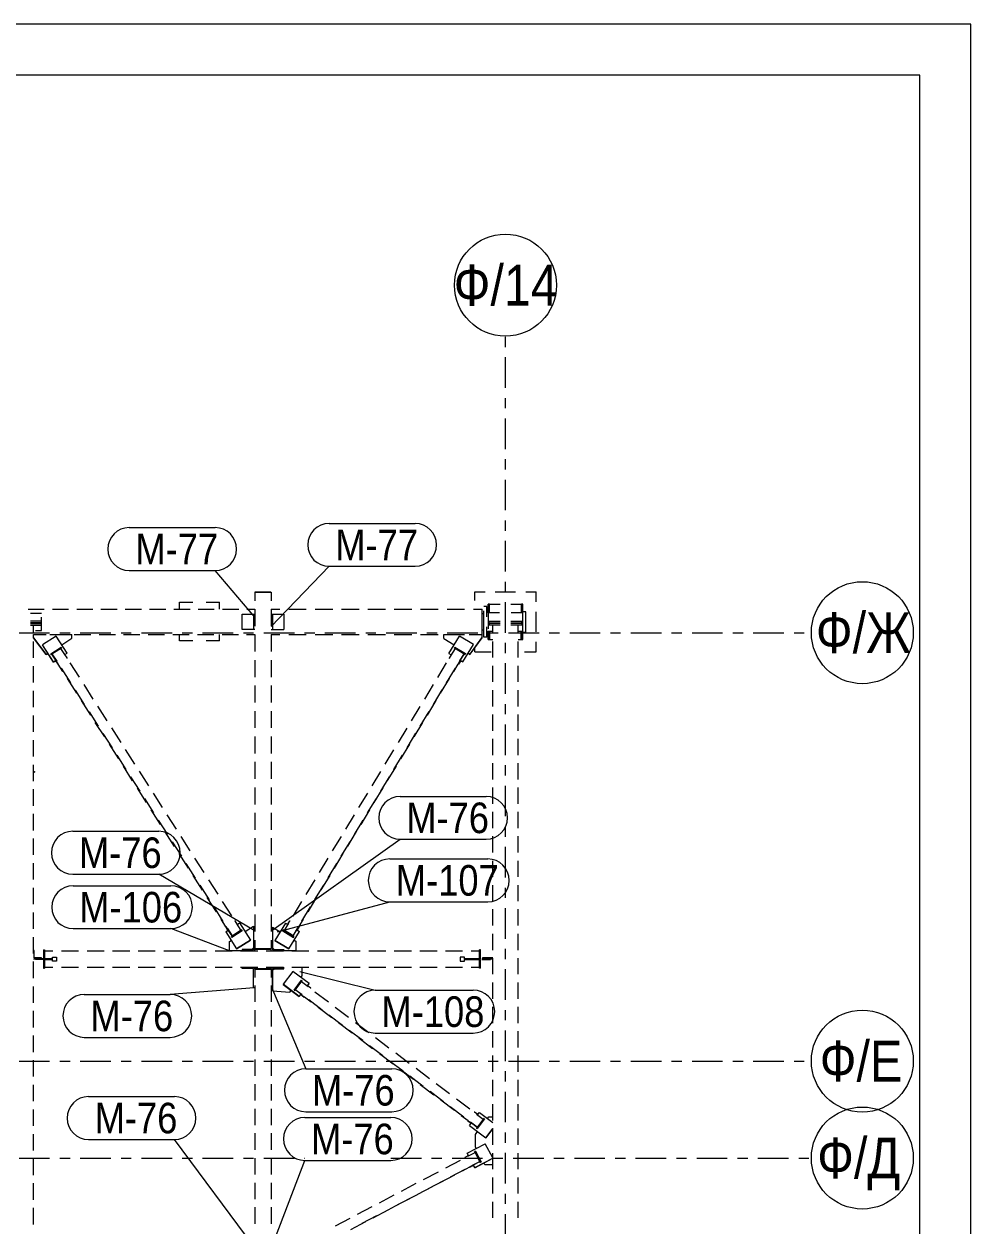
# Model space of a CAD drawing. Header units: millimetres. Extents: x -59 to 782, y -222 to 372.
# Drawn here: x 689 to 781.9, y 253.8 to 371.7 of the extents above; entities that cross this region are included whole.
import ezdxf

# ---------------------------------------------------------------- set-up
doc = ezdxf.new("R2010")
doc.units = ezdxf.units.MM
doc.linetypes.add('XKITLINE00', pattern=[0])
doc.linetypes.add('XKITLINE03', pattern=[6, 3, -1, 1, -1])
for name, color, linetype, lineweight in [('DrawingSheet', 5, 'Continuous', 0), ('Part', 2, 'Continuous', 0), ('PartMark', 3, 'Continuous', 0), ('S-GRID', 1, 'Continuous', 0)]:
    doc.layers.add(name, color=color, linetype=linetype, lineweight=lineweight)
doc.styles.add('GOST type A', font='ARIAL.TTF')

msp = doc.modelspace()

# ---------------------------------------------------------------- linework, layer by layer
at = {"layer": 'DrawingSheet', "linetype": 'XKITLINE00', "lineweight": 0}
for p, q in [((781.85, 371.67), (-59.15, 371.67)), ((781.85, -222.33), (781.85, 371.67)), ((776.85, 366.67), (-39.15, 366.67)), ((776.85, -217.33), (776.85, 366.67))]:
    msp.add_line(p, q, dxfattribs=at)
at = {"layer": 'Part', "linetype": 'XKITLINE00', "lineweight": 0}
for p, q in [((711.62, 315.97), (713.22, 315.97)), ((711.62, 315.97), (711.62, 315.14)), ((711.66, 315.98), (711.67, 316.01)), ((711.66, 315.97), (711.66, 315.98)), ((711.67, 316.01), (713.19, 316.01)), ((711.67, 315.97), (711.67, 316.01)), ((713.19, 315.97), (713.19, 316.01)), ((713.22, 315.97), (713.22, 315.14)), ((733.2, 315.15), (733.2, 316)), ((733.2, 316), (734.2, 316)), ((735.2, 316), (737.2, 316)), ((738.2, 316), (739.2, 316)), ((739.2, 315.02), (739.2, 316)), ((704.25, 314.31), (704.25, 314.99)), ((704.25, 314.99), (705.55, 314.99)), ((706.85, 314.99), (708.15, 314.99)), ((708.15, 314.31), (708.15, 314.99)), ((734.64, 314.8), (734.49, 314.8)), ((734.49, 313.96), (734.49, 314.8)), ((734.64, 313.96), (734.64, 314.8)), ((734.65, 313.96), (734.65, 314.8)), ((734.65, 314.8), (735.68, 314.8)), ((736.72, 314.8), (737.75, 314.8)), ((737.75, 314.8), (737.75, 313.96)), ((737.91, 314.8), (737.76, 314.8)), ((737.76, 314.8), (737.76, 313.96)), ((737.91, 313.96), (737.91, 314.8)), ((689.38, 314.31), (690.97, 314.31)), ((689.63, 313.91), (690.7, 313.91)), ((690.7, 313.14), (690.7, 313.52)), ((691.77, 314.31), (693.36, 314.31)), ((694.15, 314.31), (695.74, 314.31)), ((696.53, 314.31), (698.12, 314.31)), ((698.92, 314.31), (700.5, 314.31)), ((701.3, 314.31), (702.89, 314.31)), ((703.68, 314.31), (705.27, 314.31)), ((706.06, 314.31), (707.65, 314.31)), ((708.45, 314.31), (710.04, 314.31)), ((710.38, 312.31), (710.38, 313.81)), ((710.38, 313.81), (711.62, 313.81)), ((710.83, 314.31), (711.62, 314.31)), ((711.51, 312.31), (711.51, 313.81)), ((711.62, 314.31), (711.62, 312.64)), ((713.22, 314.31), (713.22, 312.64)), ((713.22, 314.31), (714.09, 314.31)), ((713.22, 313.81), (713.35, 313.81)), ((713.35, 313.81), (713.35, 312.31)), ((713.35, 313.81), (714.48, 313.81)), ((714.48, 313.81), (714.48, 312.31)), ((714.95, 314.31), (716.67, 314.31)), ((717.54, 314.31), (719.26, 314.31)), ((720.12, 314.31), (721.85, 314.31)), ((722.71, 314.31), (724.43, 314.31)), ((725.3, 314.31), (727.02, 314.31)), ((727.88, 314.31), (729.61, 314.31)), ((730.47, 314.31), (732.2, 314.31)), ((733.06, 314.31), (733.92, 314.31)), ((733.2, 314.31), (733.2, 314.35)), ((733.92, 313.86), (733.92, 314.31)), ((734.08, 313.86), (733.92, 313.86)), ((733.92, 312.26), (733.92, 313.86)), ((734.38, 314.56), (734.08, 314.56)), ((734.08, 313.86), (734.08, 314.15)), ((734.08, 312.26), (734.08, 313.86)), ((734.38, 313.56), (734.38, 314.56)), ((734.38, 314.06), (734.49, 314.06)), ((735.63, 313.96), (734.49, 313.96)), ((734.49, 313.96), (734.49, 312.37)), ((737.91, 313.96), (736.77, 313.96)), ((738.21, 314.06), (737.91, 314.06)), ((737.91, 312.16), (737.91, 313.96)), ((738.21, 312.06), (738.21, 314.06)), ((739.2, 312.08), (739.2, 314.04)), ((690.7, 313.14), (689.63, 313.14)), ((690.7, 312.98), (689.63, 312.98)), ((689.63, 312.9), (690.7, 312.9)), ((689.63, 312.74), (690.7, 312.74)), ((689.9, 311.94), (689.9, 312.74)), ((690.7, 312.98), (690.7, 313.14)), ((690.7, 312.9), (690.7, 312.98)), ((690.7, 312.74), (690.7, 312.9)), ((690.7, 312.21), (690.7, 312.74)), ((711.62, 312.31), (710.38, 312.31)), ((713.22, 312.31), (713.35, 312.31)), ((713.35, 312.31), (714.48, 312.31)), ((733.92, 311.81), (733.92, 312.26)), ((734.08, 312.26), (733.92, 312.26)), ((734.08, 311.56), (734.08, 312.26)), ((734.38, 311.56), (734.38, 312.56)), ((734.6, 312.98), (734.6, 313.14)), ((734.6, 313.14), (735.67, 313.14)), ((734.6, 312.98), (735.67, 312.98)), ((735.67, 312.9), (734.6, 312.9)), ((734.6, 312.9), (734.6, 312.74)), ((735.67, 312.74), (734.6, 312.74)), ((734.95, 311.94), (734.95, 312.74)), ((736.73, 313.14), (737.8, 313.14)), ((736.73, 312.98), (737.8, 312.98)), ((737.8, 312.9), (736.73, 312.9)), ((737.8, 312.74), (736.73, 312.74)), ((737.45, 311.94), (737.45, 312.74)), ((737.8, 312.98), (737.8, 313.14)), ((737.8, 312.9), (737.8, 312.74)), ((689.9, 311.81), (690.7, 311.81)), ((689.9, 309.52), (689.9, 311.13)), ((689.91, 311.51), (689.91, 311.81)), ((689.91, 311.81), (691.17, 311.81)), ((689.91, 311.51), (691.16, 309.85)), ((689.91, 311.51), (689.91, 311.51)), ((691.16, 309.86), (689.91, 311.51)), ((690.1, 312.21), (690.7, 312.21)), ((692.14, 311.67), (690.79, 310.81)), ((691.51, 311.81), (693.12, 311.81)), ((693.22, 309.99), (692.14, 311.67)), ((692.43, 311.81), (693.69, 311.81)), ((692.68, 310.82), (693.69, 311.47)), ((692.68, 310.82), (693.69, 311.46)), ((693.69, 311.47), (693.69, 311.81)), ((693.69, 311.46), (693.69, 311.47)), ((693.92, 311.81), (695.53, 311.81)), ((696.34, 311.81), (697.95, 311.81)), ((698.75, 311.81), (700.36, 311.81)), ((701.16, 311.81), (702.77, 311.81)), ((703.58, 311.81), (705.19, 311.81)), ((704.25, 311.19), (704.25, 311.81)), ((705.55, 311.19), (704.25, 311.19)), ((705.99, 311.81), (707.6, 311.81)), ((708.15, 311.19), (706.85, 311.19)), ((708.15, 311.19), (708.15, 311.81)), ((708.41, 311.81), (710.02, 311.81)), ((710.82, 311.81), (711.62, 311.81)), ((711.62, 311.81), (711.62, 310.15)), ((713.22, 311.81), (713.22, 310.15)), ((713.22, 311.81), (714.09, 311.81)), ((714.95, 311.81), (716.67, 311.81)), ((717.54, 311.81), (719.26, 311.81)), ((720.12, 311.81), (721.85, 311.81)), ((722.71, 311.81), (724.43, 311.81)), ((725.3, 311.81), (727.02, 311.81)), ((727.88, 311.81), (729.61, 311.81)), ((730.15, 311.43), (730.15, 311.81)), ((730.15, 311.81), (731.4, 311.81)), ((730.15, 311.42), (730.15, 311.43)), ((730.15, 311.43), (731.18, 310.81)), ((730.15, 311.42), (731.17, 310.81)), ((730.47, 311.81), (732.2, 311.81)), ((730.66, 309.96), (731.7, 311.67)), ((733.07, 310.84), (731.7, 311.67)), ((732.65, 311.81), (733.89, 311.81)), ((732.72, 309.87), (733.89, 311.51)), ((733.89, 311.51), (732.72, 309.88)), ((733.06, 311.81), (733.92, 311.81)), ((733.89, 311.81), (733.89, 311.51)), ((733.89, 311.51), (733.89, 311.51)), ((734.38, 311.56), (734.08, 311.56)), ((734.38, 312.06), (734.49, 312.06)), ((734.49, 312.16), (734.95, 312.16)), ((734.49, 311.32), (734.49, 312.16)), ((734.49, 311.32), (734.64, 311.32)), ((734.64, 311.32), (734.64, 312.16)), ((734.65, 312.16), (734.65, 311.32)), ((734.65, 311.32), (734.95, 311.32)), ((734.95, 309.56), (734.95, 311.15)), ((737.45, 312.16), (737.91, 312.16)), ((737.45, 311.32), (737.75, 311.32)), ((737.45, 309.56), (737.45, 311.15)), ((737.75, 311.32), (737.75, 312.16)), ((737.76, 312.16), (737.76, 311.32)), ((737.76, 311.32), (737.91, 311.32)), ((737.91, 311.32), (737.91, 312.16)), ((737.91, 312.06), (738.21, 312.06)), ((739.2, 310.12), (739.2, 311.1)), ((691.87, 309.13), (690.79, 310.81)), ((690.79, 310.81), (690.79, 310.8)), ((691.87, 309.12), (690.79, 310.8)), ((691.16, 309.85), (691.33, 309.96)), ((691.16, 309.86), (691.33, 309.96)), ((691.6, 309.94), (692.62, 310.59)), ((691.6, 309.94), (691.6, 309.91)), ((691.6, 309.94), (691.65, 309.88)), ((691.6, 309.91), (691.65, 309.84)), ((691.65, 309.88), (692.66, 310.52)), ((691.73, 309.92), (692.58, 310.46)), ((691.73, 309.89), (691.73, 309.92)), ((691.73, 309.92), (692.19, 309.22)), ((692.58, 310.46), (693.03, 309.75)), ((692.59, 310.44), (692.66, 310.48)), ((692.62, 310.59), (692.66, 310.52)), ((692.66, 310.52), (692.66, 310.48)), ((693, 309.85), (693.22, 309.99)), ((693, 309.85), (693.22, 309.98)), ((693.22, 309.98), (693.22, 309.99)), ((730.66, 309.96), (730.88, 309.83)), ((730.66, 309.96), (730.66, 309.96)), ((730.66, 309.96), (730.88, 309.83)), ((730.86, 309.74), (731.29, 310.45)), ((731.24, 310.58), (731.2, 310.51)), ((731.2, 310.51), (732.23, 309.89)), ((731.2, 310.47), (731.2, 310.51)), ((731.2, 310.47), (731.28, 310.43)), ((731.24, 310.58), (732.28, 309.96)), ((732.15, 309.93), (731.29, 310.45)), ((731.72, 309.23), (732.15, 309.93)), ((731.78, 309.3), (732.15, 309.9)), ((732.03, 309.13), (733.07, 310.84)), ((732.03, 309.13), (733.07, 310.84)), ((732.15, 309.9), (732.15, 309.93)), ((732.15, 309.9), (732.23, 309.85)), ((732.23, 309.89), (732.28, 309.96)), ((732.23, 309.85), (732.28, 309.92)), ((732.28, 309.96), (732.28, 309.92)), ((732.55, 309.98), (732.72, 309.87)), ((732.55, 309.98), (732.72, 309.88)), ((733.07, 310.84), (733.07, 310.84)), ((733.2, 310.12), (733.2, 310.54)), ((733.2, 310.12), (734.79, 310.12)), ((738.08, 310.12), (739.2, 310.12)), ((691.16, 309.85), (691.16, 309.86)), ((691.65, 309.84), (691.73, 309.89)), ((691.65, 309.84), (691.65, 309.88)), ((692.12, 309.3), (691.73, 309.89)), ((691.87, 309.13), (692.09, 309.27)), ((691.87, 309.12), (692.09, 309.26)), ((691.87, 309.12), (691.87, 309.13)), ((692.09, 309.28), (692.12, 309.3)), ((692.09, 309.28), (692.3, 308.94)), ((692.09, 309.25), (692.09, 309.28)), ((692.09, 309.25), (692.3, 308.91)), ((692.34, 308.96), (692.12, 309.3)), ((692.3, 308.94), (692.34, 308.96)), ((692.3, 308.91), (692.3, 308.94)), ((692.3, 308.91), (692.34, 308.94)), ((692.78, 308.21), (692.33, 308.93)), ((692.34, 308.94), (692.34, 308.96)), ((692.97, 309.84), (693, 309.86)), ((693.21, 309.52), (693, 309.86)), ((693.19, 309.5), (693.21, 309.52)), ((693.2, 309.49), (693.21, 309.49)), ((693.21, 309.49), (693.21, 309.52)), ((693.48, 309.04), (694.39, 307.63)), ((711.62, 309.31), (711.62, 307.65)), ((713.22, 309.31), (713.22, 307.65)), ((729.57, 307.62), (730.43, 309.03)), ((730.88, 309.84), (730.68, 309.5)), ((730.68, 309.5), (730.68, 309.47)), ((730.68, 309.5), (730.7, 309.48)), ((730.68, 309.47), (730.69, 309.46)), ((730.88, 309.84), (730.91, 309.82)), ((731.14, 308.21), (731.57, 308.93)), ((731.77, 309.3), (731.57, 308.96)), ((731.57, 308.96), (731.57, 308.93)), ((731.57, 308.96), (731.6, 308.94)), ((731.57, 308.93), (731.6, 308.91)), ((731.6, 308.94), (731.81, 309.28)), ((731.81, 309.25), (731.6, 308.91)), ((731.6, 308.91), (731.6, 308.94)), ((731.77, 309.3), (731.81, 309.28)), ((731.81, 309.28), (731.81, 309.25)), ((731.81, 309.27), (732.03, 309.13)), ((731.81, 309.26), (732.03, 309.13)), ((732.03, 309.13), (732.03, 309.13)), ((732.23, 309.89), (732.23, 309.85)), ((732.72, 309.87), (732.72, 309.88)), ((734.95, 307.17), (734.95, 308.76)), ((737.45, 307.17), (737.45, 308.76)), ((689.9, 307.11), (689.9, 308.72)), ((692.64, 308.51), (693.55, 307.09)), ((730.43, 307.1), (731.29, 308.52)), ((694.16, 306.07), (693.24, 307.5)), ((694, 306.38), (694.9, 304.96)), ((694.84, 306.92), (695.75, 305.5)), ((711.62, 306.82), (711.62, 305.16)), ((713.22, 306.82), (713.22, 305.16)), ((728.28, 305.49), (729.14, 306.91)), ((729.14, 304.97), (730, 306.39)), ((729.84, 306.07), (730.71, 307.5)), ((734.95, 304.78), (734.95, 306.37)), ((737.45, 304.78), (737.45, 306.37)), ((689.9, 304.69), (689.9, 306.3)), ((695.53, 303.92), (694.61, 305.35)), ((728.54, 303.93), (729.41, 305.35)), ((695.36, 304.25), (696.26, 302.84)), ((696.2, 304.79), (697.11, 303.37)), ((711.62, 304.32), (711.62, 302.66)), ((713.22, 304.32), (713.22, 302.66)), ((726.99, 303.36), (727.85, 304.78)), ((727.85, 302.85), (728.71, 304.26)), ((689.9, 302.28), (689.9, 303.89)), ((696.9, 301.78), (695.98, 303.21)), ((727.24, 301.78), (728.11, 303.21)), ((734.95, 302.39), (734.95, 303.98)), ((737.45, 302.39), (737.45, 303.98)), ((696.72, 302.13), (697.62, 300.71)), ((697.56, 302.66), (698.47, 301.25)), ((711.62, 301.83), (711.62, 300.16)), ((713.22, 301.83), (713.22, 300.16)), ((725.7, 301.24), (726.56, 302.65)), ((726.55, 300.72), (727.41, 302.14)), ((689.9, 299.86), (689.9, 301.47)), ((698.27, 299.63), (697.36, 301.06)), ((698.92, 300.54), (699.83, 299.12)), ((724.41, 299.11), (725.27, 300.53)), ((725.94, 299.64), (726.81, 301.07)), ((734.95, 300), (734.95, 301.59)), ((737.45, 300), (737.45, 301.59)), ((698.08, 300), (698.98, 298.58)), ((711.62, 299.33), (711.62, 297.67)), ((713.22, 299.33), (713.22, 297.67)), ((725.26, 298.59), (726.12, 300.01)), ((689.9, 297.45), (689.9, 299.06)), ((689.9, 298.4), (690, 298.4)), ((689.9, 298.32), (690, 298.32)), ((690, 298.4), (690, 298.32)), ((699.64, 297.49), (698.73, 298.92)), ((700.28, 298.41), (701.18, 296.99)), ((723.12, 296.98), (723.98, 298.4)), ((724.64, 297.5), (725.51, 298.93)), ((734.95, 297.61), (734.95, 299.21)), ((737.45, 297.61), (737.45, 299.21)), ((699.44, 297.87), (700.34, 296.46)), ((723.97, 296.47), (724.83, 297.88)), ((689.9, 295.04), (689.9, 296.65)), ((701.01, 295.34), (700.1, 296.77)), ((701.64, 296.28), (702.54, 294.87)), ((711.62, 296.84), (711.62, 295.17)), ((713.22, 296.84), (713.22, 295.17)), ((721.83, 294.86), (722.69, 296.27)), ((722.68, 294.34), (723.54, 295.76)), ((723.34, 295.35), (724.21, 296.78)), ((734.95, 295.23), (734.95, 296.82)), ((737.45, 295.23), (737.45, 296.82)), ((700.79, 295.75), (701.7, 294.33)), ((702.38, 293.2), (701.47, 294.63)), ((722.04, 293.21), (722.91, 294.64)), ((689.9, 292.62), (689.9, 294.23)), ((702.15, 293.62), (703.06, 292.2)), ((703, 294.16), (703.9, 292.74)), ((711.62, 294.34), (711.62, 292.68)), ((713.22, 294.34), (713.22, 292.68)), ((720.54, 292.73), (721.4, 294.15)), ((721.39, 292.21), (722.25, 293.63)), ((734.95, 292.84), (734.95, 294.43)), ((737.45, 292.84), (737.45, 294.43)), ((703.75, 291.05), (702.84, 292.48)), ((720.74, 291.07), (721.6, 292.5)), ((689.9, 290.21), (689.9, 291.82)), ((703.51, 291.49), (704.42, 290.08)), ((704.36, 292.03), (705.26, 290.61)), ((711.62, 291.85), (711.62, 290.18)), ((713.22, 291.85), (713.22, 290.18)), ((719.25, 290.6), (720.11, 292.02)), ((720.1, 290.09), (720.96, 291.5)), ((734.95, 290.45), (734.95, 292.04)), ((737.45, 290.45), (737.45, 292.04)), ((705.13, 288.91), (704.21, 290.34)), ((705.72, 289.9), (706.62, 288.49)), ((717.96, 288.48), (718.82, 289.9)), ((719.44, 288.92), (720.3, 290.35)), ((689.9, 287.79), (689.9, 289.4)), ((704.87, 289.37), (705.78, 287.95)), ((711.62, 289.35), (711.62, 287.69)), ((713.22, 289.35), (713.22, 287.69)), ((718.81, 287.96), (719.67, 289.38)), ((734.95, 288.06), (734.95, 289.65)), ((737.45, 288.06), (737.45, 289.65)), ((706.5, 286.76), (705.58, 288.19)), ((707.07, 287.78), (707.98, 286.36)), ((716.67, 286.35), (717.53, 287.77)), ((718.14, 286.78), (719, 288.21)), ((689.9, 285.38), (689.9, 286.99)), ((706.23, 287.24), (707.14, 285.82)), ((711.62, 286.85), (711.62, 285.19)), ((713.22, 286.85), (713.22, 285.19)), ((717.52, 285.83), (718.38, 287.25)), ((734.95, 285.67), (734.95, 287.26)), ((737.45, 285.67), (737.45, 287.26)), ((707.87, 284.62), (706.95, 286.05)), ((708.43, 285.65), (709.34, 284.23)), ((715.38, 284.22), (716.24, 285.64)), ((716.84, 284.64), (717.7, 286.07)), ((689.9, 282.96), (689.9, 284.57)), ((707.59, 285.12), (708.5, 283.7)), ((711.62, 284.36), (711.62, 282.7)), ((713.22, 284.36), (713.22, 282.7)), ((716.23, 283.71), (717.09, 285.13)), ((734.95, 283.28), (734.95, 284.88)), ((737.45, 283.28), (737.45, 284.88)), ((708.78, 283.18), (708.33, 283.9)), ((708.8, 283.2), (708.77, 283.18)), ((708.77, 283.15), (708.77, 283.18)), ((708.77, 283.18), (708.99, 282.84)), ((708.98, 282.82), (708.77, 283.15)), ((708.77, 282.69), (709.02, 282.85)), ((709.02, 282.86), (708.8, 283.2)), ((708.95, 282.99), (709.4, 282.28)), ((709.02, 282.86), (708.99, 282.84)), ((708.99, 282.84), (708.99, 282.83)), ((709.02, 282.85), (709.02, 282.86)), ((709.39, 282.27), (709.02, 282.85)), ((710.33, 282.87), (709.32, 282.23)), ((710.38, 282.81), (709.36, 282.16)), ((709.68, 283.76), (709.66, 283.74)), ((709.9, 283.42), (709.68, 283.76)), ((709.79, 283.53), (710.25, 282.82)), ((709.9, 283.42), (709.87, 283.4)), ((709.88, 283.4), (710.11, 283.55)), ((709.9, 283.41), (709.9, 283.42)), ((710.11, 283.55), (711.19, 281.87)), ((710.38, 282.81), (710.33, 282.87)), ((710.38, 282.77), (710.38, 282.81)), ((710.66, 282.7), (711.48, 283.23)), ((711.48, 283.23), (711.48, 281.1)), ((711.62, 282.8), (711.5, 282.8)), ((711.5, 282.8), (711.5, 280.92)), ((713.22, 282.8), (713.34, 282.8)), ((713.34, 282.8), (713.34, 280.92)), ((713.36, 283.13), (713.36, 281.09)), ((713.36, 283.13), (714.11, 282.68)), ((714.63, 283.54), (713.59, 281.83)), ((714.38, 282.79), (714.43, 282.86)), ((715.46, 282.24), (714.43, 282.86)), ((714.52, 282.81), (714.95, 283.52)), ((714.63, 283.54), (714.87, 283.39)), ((714.85, 283.42), (715.06, 283.76)), ((714.88, 283.4), (714.85, 283.42)), ((714.85, 283.41), (714.85, 283.42)), ((715.06, 283.76), (715.08, 283.74)), ((715.37, 282.29), (715.8, 283)), ((715.38, 282.28), (715.74, 282.87)), ((715.74, 282.88), (715.95, 283.22)), ((715.78, 282.86), (715.74, 282.88)), ((715.74, 282.87), (715.74, 282.88)), ((715.74, 282.87), (716, 282.71)), ((715.98, 283.2), (715.78, 282.86)), ((715.78, 282.84), (715.98, 283.17)), ((715.78, 282.85), (715.78, 282.86)), ((715.95, 283.22), (715.98, 283.2)), ((715.97, 283.21), (716.4, 283.92)), ((715.98, 283.17), (715.98, 283.2)), ((689.9, 280.55), (689.9, 282.16)), ((708.77, 282.69), (708.77, 282.68)), ((708.77, 282.69), (709.84, 281.01)), ((708.77, 282.68), (709.84, 281)), ((709.14, 281.74), (709.3, 281.84)), ((709.14, 280.81), (709.14, 281.74)), ((709.36, 282.16), (709.32, 282.23)), ((709.32, 282.23), (709.32, 282.19)), ((709.36, 282.12), (709.32, 282.19)), ((710.38, 282.77), (709.36, 282.12)), ((709.36, 282.16), (709.36, 282.12)), ((709.84, 281.01), (711.19, 281.87)), ((711.19, 281.86), (709.84, 281)), ((711.19, 281.87), (711.19, 281.86)), ((711.62, 281.86), (711.62, 281.03)), ((713.22, 281.86), (713.22, 281.03)), ((713.59, 281.83), (714.96, 281.01)), ((714.96, 281), (713.59, 281.83)), ((713.59, 281.83), (713.59, 281.83)), ((715.41, 282.17), (714.38, 282.79)), ((714.38, 282.79), (714.38, 282.76)), ((714.38, 282.76), (715.41, 282.13)), ((714.96, 281.01), (716, 282.71)), ((714.96, 281), (716, 282.71)), ((715.41, 282.17), (715.46, 282.24)), ((715.41, 282.13), (715.46, 282.2)), ((715.41, 282.13), (715.41, 282.17)), ((715.46, 282.2), (715.46, 282.24)), ((715.48, 281.86), (715.65, 281.75)), ((715.65, 281.75), (715.65, 280.81)), ((716, 282.71), (716, 282.71)), ((734.95, 280.89), (734.95, 282.49)), ((737.45, 280.89), (737.45, 282.49)), ((689.97, 280.84), (689.9, 280.84)), ((689.97, 280.11), (689.97, 280.84)), ((690.9, 280.9), (690.9, 280.04)), ((690.9, 280.9), (690.98, 280.9)), ((690.98, 280.9), (690.98, 280.04)), ((690.98, 280.8), (691.82, 280.8)), ((692.65, 280.8), (694.33, 280.8)), ((695.17, 280.8), (696.84, 280.8)), ((697.68, 280.8), (699.35, 280.8)), ((700.19, 280.8), (701.86, 280.8)), ((702.7, 280.8), (704.37, 280.8)), ((705.21, 280.8), (706.89, 280.8)), ((707.72, 280.8), (709.4, 280.8)), ((709.14, 280.8), (709.14, 280.81)), ((710.37, 280.81), (709.14, 280.81)), ((709.84, 281), (709.84, 281.01)), ((710.23, 280.8), (711.91, 280.8)), ((711.32, 280.94), (710.37, 280.94)), ((710.37, 280.94), (710.37, 280.92)), ((711.5, 280.92), (710.37, 280.92)), ((710.37, 280.92), (710.37, 280.8)), ((711.48, 281.1), (711.32, 280.94)), ((711.62, 281.04), (713.21, 281.04)), ((711.62, 280.8), (711.62, 281.03)), ((711.66, 281.04), (711.66, 280.97)), ((711.66, 281.04), (713.18, 281.04)), ((711.66, 281), (713.18, 281)), ((711.66, 280.97), (713.18, 280.97)), ((712.75, 280.8), (714.42, 280.8)), ((713.18, 280.97), (713.18, 281.04)), ((713.22, 280.8), (713.22, 281.03)), ((713.34, 280.92), (714.47, 280.92)), ((713.52, 280.95), (713.36, 281.11)), ((713.36, 281.09), (713.52, 280.93)), ((713.52, 280.93), (713.52, 280.95)), ((713.52, 280.95), (714.47, 280.95)), ((713.52, 280.93), (714.47, 280.93)), ((714.47, 280.92), (714.47, 280.95)), ((714.47, 280.92), (714.47, 280.8)), ((715.65, 280.81), (714.47, 280.81)), ((714.96, 281.01), (714.96, 281)), ((715.26, 280.8), (716.93, 280.8)), ((715.65, 280.8), (715.65, 280.81)), ((717.77, 280.8), (719.44, 280.8)), ((720.28, 280.8), (721.95, 280.8)), ((722.79, 280.8), (724.47, 280.8)), ((725.3, 280.8), (726.98, 280.8)), ((727.81, 280.8), (729.49, 280.8)), ((730.33, 280.8), (732, 280.8)), ((732.84, 280.8), (733.67, 280.8)), ((733.75, 280.9), (733.67, 280.9)), ((733.67, 280.04), (733.67, 280.9)), ((733.75, 280.04), (733.75, 280.9)), ((689.9, 280.04), (690.1, 280.04)), ((689.9, 278.14), (689.9, 279.75)), ((690.7, 280.11), (689.97, 280.11)), ((691.78, 280.04), (690.1, 280.04)), ((690.1, 279.96), (690.1, 280.04)), ((691.78, 279.96), (690.1, 279.96)), ((690.7, 280.04), (690.7, 280.11)), ((690.9, 280.04), (690.98, 280.04)), ((690.9, 279.96), (690.9, 279.1)), ((690.9, 279.96), (690.98, 279.96)), ((690.98, 280.05), (691.77, 280.05)), ((690.98, 279.96), (690.98, 279.1)), ((690.98, 279.95), (691.78, 279.95)), ((691.78, 280.2), (692.18, 280.2)), ((691.78, 280.04), (691.78, 280.2)), ((691.78, 279.96), (691.78, 280.04)), ((691.78, 279.8), (691.78, 279.96)), ((692.18, 279.8), (691.78, 279.8)), ((692.18, 280.2), (692.18, 279.8)), ((732.17, 280.2), (731.77, 280.2)), ((731.77, 280.2), (731.77, 279.8)), ((731.77, 279.8), (732.17, 279.8)), ((732.17, 280.04), (732.17, 280.2)), ((732.17, 280.05), (733.67, 280.05)), ((732.17, 280.04), (732.17, 279.96)), ((732.17, 280.04), (733.03, 280.04)), ((732.17, 279.8), (732.17, 279.96)), ((732.17, 279.96), (733.03, 279.96)), ((732.17, 279.95), (732.26, 279.95)), ((733.06, 279.95), (733.67, 279.95)), ((733.75, 280.04), (733.67, 280.04)), ((733.75, 279.96), (733.67, 279.96)), ((733.67, 279.1), (733.67, 279.96)), ((733.75, 279.1), (733.75, 279.96)), ((733.89, 280.04), (734.75, 280.04)), ((733.89, 279.96), (734.75, 279.96)), ((734.95, 280.12), (733.95, 280.12)), ((733.95, 280.12), (733.95, 280.04)), ((734.75, 280.04), (734.95, 280.04)), ((734.75, 280.04), (734.75, 279.96)), ((734.95, 278.51), (734.95, 280.1)), ((737.45, 278.51), (737.45, 280.1)), ((690.9, 279.1), (690.98, 279.1)), ((690.98, 279.2), (691.82, 279.2)), ((692.65, 279.2), (694.33, 279.2)), ((695.17, 279.2), (696.84, 279.2)), ((697.68, 279.2), (699.35, 279.2)), ((700.19, 279.2), (701.86, 279.2)), ((702.7, 279.2), (704.37, 279.2)), ((705.21, 279.2), (706.89, 279.2)), ((707.72, 279.2), (709.4, 279.2)), ((710.23, 279.2), (711.91, 279.2)), ((710.37, 279.08), (710.37, 279.2)), ((711.5, 279.08), (710.37, 279.08)), ((711.5, 277.2), (711.5, 279.08)), ((711.62, 279.02), (711.62, 279.2)), ((711.62, 279.02), (713.22, 279.02)), ((711.62, 279.02), (711.62, 278.21)), ((713.18, 279.06), (711.66, 279.06)), ((711.66, 279.06), (711.66, 279.02)), ((712.75, 279.2), (714.42, 279.2)), ((713.18, 279.02), (713.18, 279.06)), ((713.22, 279.02), (713.22, 279.2)), ((713.22, 279.02), (713.22, 278.21)), ((713.34, 277.2), (713.34, 279.08)), ((713.34, 279.08), (714.47, 279.08)), ((713.36, 278.9), (713.52, 279.06)), ((713.36, 278.9), (713.36, 276.89)), ((713.52, 279.06), (714.47, 279.06)), ((715.35, 278.8), (714.39, 277.53)), ((714.47, 279.08), (714.47, 279.2)), ((714.47, 279.06), (714.47, 279.08)), ((715.26, 279.2), (716.93, 279.2)), ((716.95, 277.6), (715.35, 278.8)), ((716.15, 278.2), (716.27, 278.36)), ((716.15, 278.2), (716.27, 278.36)), ((716.27, 278.36), (716.27, 279.2)), ((716.27, 278.36), (716.27, 278.36)), ((717.77, 279.2), (719.44, 279.2)), ((720.28, 279.2), (721.95, 279.2)), ((722.79, 279.2), (724.47, 279.2)), ((725.3, 279.2), (726.98, 279.2)), ((727.81, 279.2), (729.49, 279.2)), ((730.33, 279.2), (732, 279.2)), ((732.84, 279.2), (733.67, 279.2)), ((733.75, 279.1), (733.67, 279.1)), ((689.9, 275.72), (689.9, 277.33)), ((711.62, 277.2), (711.5, 277.2)), ((711.62, 277.41), (711.62, 275.8)), ((713.22, 277.41), (713.22, 275.8)), ((713.22, 277.2), (713.34, 277.2)), ((715.98, 276.32), (714.39, 277.53)), ((714.39, 277.53), (714.39, 277.52)), ((714.39, 277.52), (715.98, 276.32)), ((715.06, 276.76), (715.19, 276.92)), ((715.06, 276.76), (715.19, 276.92)), ((715.47, 276.97), (716.19, 277.93)), ((715.47, 276.97), (715.47, 276.96)), ((715.47, 276.97), (715.53, 276.92)), ((715.47, 276.96), (715.53, 276.91)), ((715.53, 276.92), (716.25, 277.88)), ((715.53, 276.91), (715.59, 276.99)), ((715.53, 276.91), (715.53, 276.92)), ((715.59, 277), (716.19, 277.8)), ((715.59, 276.99), (715.59, 277)), ((716.25, 276.5), (715.59, 277)), ((716.16, 276.56), (715.59, 276.99)), ((716.19, 277.93), (716.25, 277.88)), ((716.19, 277.8), (716.85, 277.3)), ((716.2, 277.8), (716.25, 277.87)), ((716.25, 277.88), (716.25, 277.87)), ((716.77, 277.36), (716.79, 277.39)), ((716.79, 277.39), (716.95, 277.6)), ((716.79, 277.39), (716.95, 277.59)), ((717.11, 277.15), (716.79, 277.39)), ((716.95, 277.59), (716.95, 277.6)), ((717.09, 277.12), (717.11, 277.15)), ((717.09, 277.12), (717.11, 277.14)), ((717.11, 277.14), (717.11, 277.15)), ((734.95, 276.12), (734.95, 277.71)), ((737.45, 276.12), (737.45, 277.71)), ((713.36, 276.89), (713.36, 276.89)), ((713.36, 276.89), (715.06, 276.76)), ((713.36, 276.89), (715.06, 276.76)), ((715.06, 276.76), (715.06, 276.76)), ((715.98, 276.32), (716.14, 276.53)), ((715.98, 276.32), (716.14, 276.53)), ((715.98, 276.32), (715.98, 276.32)), ((716.14, 276.53), (716.16, 276.56)), ((716.14, 276.53), (716.46, 276.29)), ((716.14, 276.52), (716.14, 276.53)), ((716.14, 276.52), (716.46, 276.28)), ((716.46, 276.29), (716.48, 276.32)), ((716.46, 276.28), (716.48, 276.31)), ((716.46, 276.28), (716.46, 276.29)), ((716.48, 276.31), (716.48, 276.32)), ((716.48, 276.31), (717.15, 275.8)), ((718.23, 275), (716.91, 276)), ((717.51, 276.8), (718.84, 275.8)), ((689.9, 273.31), (689.9, 274.92)), ((711.62, 274.99), (711.62, 273.38)), ((713.22, 274.99), (713.22, 273.38)), ((717.82, 275.3), (719.16, 274.29)), ((719.5, 275.3), (720.82, 274.3)), ((734.95, 273.73), (734.95, 275.32)), ((737.45, 273.73), (737.45, 275.32)), ((720.21, 273.5), (718.89, 274.5)), ((719.82, 273.78), (721.16, 272.77)), ((721.48, 273.8), (722.8, 272.8)), ((689.9, 270.89), (689.9, 272.5)), ((711.62, 272.58), (711.62, 270.97)), ((713.22, 272.58), (713.22, 270.97)), ((722.2, 272.01), (720.88, 273)), ((721.83, 272.27), (723.17, 271.25)), ((723.46, 272.3), (724.78, 271.3)), ((734.95, 271.34), (734.95, 272.93)), ((737.45, 271.34), (737.45, 272.93)), ((724.18, 270.51), (722.86, 271.51)), ((689.9, 268.48), (689.9, 270.09)), ((711.62, 270.16), (711.62, 268.55)), ((713.22, 270.16), (713.22, 268.55)), ((723.84, 270.75), (725.18, 269.74)), ((726.16, 269.01), (724.84, 270.01)), ((725.44, 270.8), (726.77, 269.81)), ((734.95, 268.95), (734.95, 270.54)), ((737.45, 268.95), (737.45, 270.54)), ((725.84, 269.23), (727.18, 268.22)), ((727.43, 269.31), (728.75, 268.31)), ((689.9, 266.06), (689.9, 267.67)), ((711.62, 267.75), (711.62, 266.14)), ((713.22, 267.75), (713.22, 266.14)), ((728.14, 267.51), (726.82, 268.51)), ((727.85, 267.71), (729.19, 266.7)), ((729.41, 267.81), (730.73, 266.81)), ((734.95, 266.56), (734.95, 268.16)), ((737.45, 266.56), (737.45, 268.16)), ((730.13, 266.01), (728.81, 267.01)), ((731.39, 266.31), (732.71, 265.31)), ((689.9, 263.65), (689.9, 265.26)), ((711.62, 265.33), (711.62, 263.72)), ((713.22, 265.33), (713.22, 263.72)), ((729.86, 266.2), (731.19, 265.19)), ((732.11, 264.51), (730.79, 265.51)), ((734.95, 264.18), (734.95, 265.77)), ((737.45, 264.18), (737.45, 265.77)), ((731.86, 264.68), (732.53, 264.17)), ((732.51, 264.15), (732.54, 264.18)), ((732.51, 264.14), (732.51, 264.15)), ((732.51, 264.15), (732.83, 263.91)), ((732.83, 263.9), (732.51, 264.14)), ((733.43, 263.51), (732.77, 264.01)), ((733.17, 265.01), (733.14, 264.98)), ((733.49, 264.77), (733.17, 265.01)), ((733.37, 264.81), (734.03, 264.31)), ((734.09, 264.39), (733.37, 263.43)), ((734.16, 264.34), (733.43, 263.39)), ((734.16, 264.33), (733.43, 263.38)), ((733.46, 264.74), (733.64, 264.97)), ((733.49, 264.77), (733.46, 264.74)), ((733.48, 264.77), (733.49, 264.77)), ((733.64, 264.97), (734.95, 263.99)), ((734.16, 264.34), (734.09, 264.39)), ((734.16, 264.33), (734.16, 264.34)), ((734.44, 264.37), (734.56, 264.53)), ((734.56, 264.53), (734.95, 264.53)), ((689.9, 261.24), (689.9, 262.85)), ((711.62, 262.92), (711.62, 261.3)), ((713.22, 262.92), (713.22, 261.3)), ((732.68, 263.7), (732.86, 263.94)), ((732.68, 263.7), (732.68, 263.7)), ((732.68, 263.7), (734.27, 262.49)), ((732.68, 263.7), (734.27, 262.49)), ((732.83, 263.91), (732.86, 263.94)), ((732.83, 263.91), (732.83, 263.91)), ((732.86, 263.94), (733.43, 263.51)), ((733.25, 262.79), (733.47, 263.09)), ((733.25, 261.61), (733.25, 262.79)), ((733.37, 263.43), (733.43, 263.39)), ((733.37, 263.43), (733.37, 263.42)), ((733.43, 263.38), (733.37, 263.42)), ((733.43, 263.39), (733.43, 263.38)), ((734.27, 262.49), (734.95, 263.39)), ((734.95, 263.39), (734.27, 262.49)), ((734.95, 261.79), (734.95, 263.38)), ((737.45, 261.79), (737.45, 263.38)), ((732.45, 260.97), (734.22, 261.9)), ((733.34, 261.44), (733.25, 261.61)), ((733.25, 261.61), (733.25, 261.61)), ((733.25, 261.61), (733.25, 261.61)), ((733.34, 261.44), (733.25, 261.61)), ((734.95, 260.52), (734.22, 261.9)), ((734.27, 262.49), (734.27, 262.49)), ((689.9, 258.82), (689.9, 260.43)), ((711.62, 260.5), (711.62, 258.89)), ((713.22, 260.5), (713.22, 258.89)), ((732.57, 260.74), (732.22, 260.56)), ((732.22, 260.56), (732.22, 260.55)), ((732.22, 260.56), (732.24, 260.53)), ((732.22, 260.55), (732.23, 260.53)), ((732.57, 260.74), (732.45, 260.97)), ((732.45, 260.97), (732.45, 260.97)), ((732.57, 260.74), (732.45, 260.97)), ((732.51, 260.67), (733.23, 261.05)), ((732.59, 260.71), (732.57, 260.74)), ((733.25, 261.18), (733.18, 261.14)), ((733.18, 261.14), (733.74, 260.08)), ((733.18, 261.13), (733.18, 261.14)), ((733.23, 261.05), (733.18, 261.13)), ((733.2, 259.55), (734.95, 260.48)), ((733.2, 259.56), (734.95, 260.48)), ((733.7, 260.16), (733.23, 261.05)), ((733.25, 261.18), (733.81, 260.11)), ((734.95, 259.4), (734.95, 260.99)), ((737.45, 259.4), (737.45, 260.99)), ((730.35, 259.53), (731.79, 260.29)), ((730.81, 258.65), (732.25, 259.41)), ((731.98, 259.25), (732.71, 259.63)), ((733.06, 259.82), (732.7, 259.64)), ((732.7, 259.64), (732.7, 259.63)), ((732.7, 259.64), (732.72, 259.6)), ((732.7, 259.63), (732.72, 259.6)), ((732.72, 259.6), (733.08, 259.79)), ((733.08, 259.78), (732.72, 259.6)), ((732.72, 259.6), (732.72, 259.6)), ((732.97, 259.79), (733.7, 260.16)), ((733.06, 259.82), (733.7, 260.16)), ((733.08, 259.79), (733.06, 259.82)), ((733.08, 259.79), (733.08, 259.78)), ((733.2, 259.56), (733.08, 259.79)), ((733.2, 259.55), (733.08, 259.78)), ((733.2, 259.56), (733.2, 259.55)), ((733.7, 260.16), (733.7, 260.16)), ((733.74, 260.07), (733.7, 260.16)), ((733.74, 260.08), (733.81, 260.11)), ((733.74, 260.07), (733.81, 260.11)), ((733.74, 260.08), (733.74, 260.07)), ((733.81, 260.11), (733.81, 260.11)), ((734.18, 259.84), (734.08, 260.02)), ((734.18, 259.84), (734.08, 260.02)), ((734.95, 259.84), (734.18, 259.84)), ((734.18, 259.84), (734.18, 259.84)), ((734.95, 259.84), (734.18, 259.84)), ((711.62, 258.08), (711.62, 256.47)), ((713.22, 258.08), (713.22, 256.47)), ((728.18, 258.4), (729.63, 259.16)), ((728.65, 257.51), (730.09, 258.27)), ((729.79, 258.1), (731.25, 258.86)), ((734.95, 257.01), (734.95, 258.6)), ((737.45, 257.01), (737.45, 258.6)), ((689.9, 256.41), (689.9, 258.02)), ((723.86, 256.12), (725.3, 256.88)), ((726.02, 257.26), (727.46, 258.02)), ((726.49, 256.38), (727.93, 257.13)), ((727.6, 256.95), (729.06, 257.71)), ((721.7, 254.99), (723.14, 255.75)), ((724.33, 255.24), (725.77, 256)), ((725.42, 255.8), (726.87, 256.56)), ((734.95, 254.62), (734.95, 256.21)), ((737.45, 254.62), (737.45, 256.21)), ((689.9, 253.99), (689.9, 255.6)), ((711.62, 255.67), (711.62, 254.06)), ((713.22, 255.67), (713.22, 254.06)), ((719.54, 253.85), (720.98, 254.61)), ((722.16, 254.1), (723.6, 254.86)), ((723.23, 254.65), (724.69, 255.41)), ((721.04, 253.5), (722.5, 254.26))]:
    msp.add_line(p, q, dxfattribs=at)
at = {"layer": 'PartMark', "linetype": 'XKITLINE00', "lineweight": 0}
for p, q in [((699.31, 322.3), (707.74, 322.3)), ((718.91, 322.71), (727.34, 322.71)), ((713.23, 312.61), (718.91, 318.51)), ((718.91, 318.51), (727.34, 318.51)), ((699.31, 318.1), (707.74, 318.1)), ((711.62, 313.51), (707.74, 318.1)), ((725.87, 295.95), (734.3, 295.95)), ((693.77, 292.53), (702.2, 292.53)), ((713.29, 282.8), (725.87, 291.75)), ((725.87, 291.75), (734.3, 291.75)), ((724.85, 289.82), (734.46, 289.82)), ((693.77, 288.33), (702.2, 288.33)), ((711.56, 282.8), (702.2, 288.33)), ((693.8, 287.19), (703.4, 287.19)), ((713.83, 282.66), (724.85, 285.62)), ((724.85, 285.62), (734.46, 285.62)), ((693.8, 282.99), (703.4, 282.99)), ((709.14, 280.81), (703.4, 282.99)), ((716.03, 278.8), (723.44, 276.95)), ((711.56, 277.2), (703.33, 276.53)), ((713.29, 277.2), (716.62, 269.24)), ((723.44, 276.95), (733.05, 276.95)), ((694.9, 276.53), (703.33, 276.53)), ((694.9, 272.33), (703.33, 272.33)), ((723.44, 272.75), (733.05, 272.75)), ((716.62, 269.24), (725.05, 269.24)), ((695.31, 266.52), (703.74, 266.52)), ((716.53, 264.47), (724.96, 264.47)), ((716.62, 265.04), (725.05, 265.04)), ((695.31, 262.32), (703.74, 262.32)), ((711.56, 251.8), (703.74, 262.32)), ((713.29, 251.8), (716.53, 260.27)), ((716.53, 260.27), (724.96, 260.27))]:
    msp.add_line(p, q, dxfattribs=at)
for centre, start, end in [((699.31, 320.2), 90, 270), ((707.74, 320.2), 270, 90), ((718.91, 320.61), 90, 270), ((727.34, 320.61), 270, 90), ((725.87, 293.85), 90, 270), ((734.3, 293.85), 270, 90), ((693.77, 290.43), 90, 270), ((702.2, 290.43), 270, 90), ((724.85, 287.72), 90, 270), ((734.46, 287.72), 270, 90), ((693.8, 285.09), 90, 270), ((703.4, 285.09), 270, 90), ((723.44, 274.85), 90, 270), ((733.05, 274.85), 270, 90), ((694.9, 274.43), 90, 270), ((703.33, 274.43), 270, 90), ((716.62, 267.14), 90, 270), ((725.05, 267.14), 270, 90), ((695.31, 264.42), 90, 270), ((703.74, 264.42), 270, 90), ((716.53, 262.37), 90, 270), ((724.96, 262.37), 270, 90)]:
    msp.add_arc(centre, 2.1, start, end, dxfattribs=at)
at = {"layer": 'S-GRID', "linetype": 'XKITLINE03', "lineweight": 0}
for p, q in [((736.2, -30), (736.2, 341.07)), ((-25.5, 312), (766.2, 312)), ((-25.5, 270), (766.2, 270)), ((-25.5, 260.5), (716.53, 260.5)), ((724.96, 260.5), (766.2, 260.5))]:
    msp.add_line(p, q, dxfattribs=at)
at = {"layer": 'S-GRID', "linetype": 'XKITLINE00', "lineweight": 0}
for centre in [(736.2, 346.07), (771.2, 312), (771.2, 270), (771.2, 260.5)]:
    msp.add_circle(centre, 5, dxfattribs=at)

# ---------------------------------------------------------------- texts
at = {"layer": 'PartMark', "style": 'GOST type A', "width": 0.85}
for s, p in [('М-77', (699.91, 318.7)), ('М-77', (719.51, 319.11)), ('М-76', (726.47, 292.35)), ('М-76', (694.37, 288.93)), ('М-107', (725.45, 286.22)), ('М-106', (694.4, 283.59)), ('М-76', (695.5, 272.93)), ('М-108', (724.04, 273.35)), ('М-76', (717.22, 265.64)), ('М-76', (695.91, 262.92)), ('М-76', (717.13, 260.87))]:
    msp.add_text(s, height=3, dxfattribs=at).set_placement(p)
at = {"layer": 'S-GRID', "style": 'GOST type A', "width": 0.85}
for s, p in [('Ф/14', (731.12, 344.07)), ('Ф/Ж', (766.64, 310)), ('Ф/Е', (767.02, 268)), ('Ф/Д', (766.77, 258.5))]:
    msp.add_text(s, height=4, dxfattribs=at).set_placement(p)

doc.saveas('drawing.dxf')
